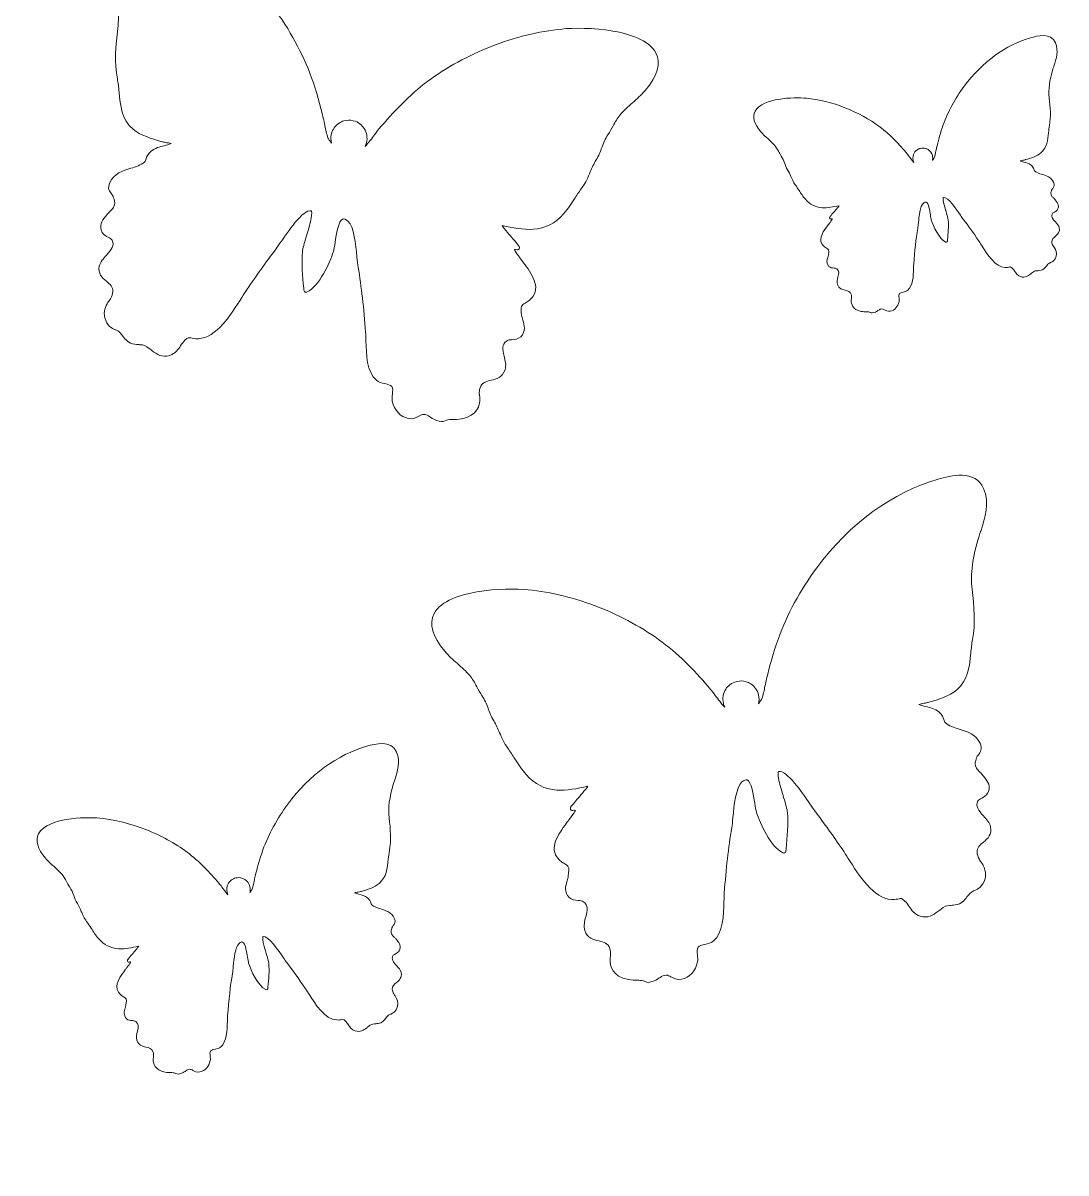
# Model space of a CAD drawing. Extents: x 245 to 764, y -945 to -55.
# Drawn here: x 626.4 to 698.2, y -745.4 to -666.3 of the extents above; entities that cross this region are included whole.
import ezdxf

# ---------------------------------------------------------------- set-up
doc = ezdxf.new("R2010")
doc.units = 0
doc.header["$MEASUREMENT"] = 0
doc.layers.add('Layer 1', color=7, linetype='Continuous', lineweight=0)

msp = doc.modelspace()

# ---------------------------------------------------------------- linework, layer by layer
at = {"layer": 'Layer 1'}
for points, knots in [([(632.82, -55.415), (632.82, -55.415), (373.36, -55.415), (373.36, -55.415), (373.36, -55.415), (244.72, -238.015), (244.72, -238.015), (244.72, -238.015), (244.72, -944.585), (244.72, -944.585), (244.72, -944.585), (764.28, -944.585), (764.28, -944.585), (764.28, -944.585), (764.28, -238.175), (764.28, -238.175), (764.28, -238.175), (632.82, -55.415), (632.82, -55.415)], [0, 0, 0, 0, 1, 1, 1, 2, 2, 2, 3, 3, 3, 4, 4, 4, 5, 5, 5, 6, 6, 6, 6]), ([(660.152, -681.13), (660.354, -681.365), (660.514, -681.55), (660.582, -681.652), (660.625, -681.716), (660.611, -681.808), (660.539, -681.855), (660.509, -681.875), (660.472, -681.881), (660.437, -681.875), (660.336, -681.858), (660.283, -681.861), (660.259, -681.866), (660.27, -681.936), (660.367, -682.089), (660.544, -682.319), (660.572, -682.355), (660.597, -682.388), (660.617, -682.415), (660.666, -682.483), (660.726, -682.561), (660.789, -682.643), (661.296, -683.308), (662.063, -684.312), (661.544, -685.06), (661.352, -685.337), (661.154, -685.452), (660.994, -685.544), (660.756, -685.682), (660.647, -685.745), (660.749, -686.385), (660.766, -686.49), (660.798, -686.599), (660.831, -686.714), (660.932, -687.063), (661.058, -687.496), (660.686, -687.859), (660.501, -688.039), (660.275, -688.052), (660.076, -688.064), (659.925, -688.074), (659.794, -688.082), (659.698, -688.156), (659.363, -688.417), (659.421, -688.72), (659.543, -689.191), (659.622, -689.498), (659.704, -689.815), (659.606, -690.129), (659.438, -690.666), (659.015, -690.766), (658.641, -690.854), (658.301, -690.934), (658.007, -691.003), (657.885, -691.379), (657.841, -691.515), (657.825, -691.662), (657.831, -691.815), (657.831, -691.815), (657.831, -691.815), (657.831, -691.815), (657.833, -691.823), (657.864, -691.945), (657.869, -692.122), (657.88, -692.553), (657.732, -693.31), (656.606, -693.51), (656.4, -693.547), (656.163, -693.565), (655.887, -693.56), (655.743, -693.557), (655.599, -693.586), (655.467, -693.646), (655.467, -693.646), (655.467, -693.647), (655.466, -693.646), (655.285, -693.729), (655.2, -693.734), (654.836, -693.596), (654.649, -693.525), (654.526, -693.438), (654.427, -693.368), (654.293, -693.273), (654.205, -693.21), (654.004, -693.207), (653.894, -693.205), (653.794, -693.26), (653.677, -693.325), (653.5, -693.424), (653.278, -693.547), (652.957, -693.484), (652.403, -693.377), (651.978, -692.919), (651.846, -692.287), (651.814, -692.131), (651.833, -691.968), (651.852, -691.811), (651.876, -691.606), (651.899, -691.413), (651.801, -691.278), (651.729, -691.18), (651.53, -691.134), (651.337, -691.089), (651.123, -691.039), (650.901, -690.988), (650.745, -690.853), (650.082, -690.276), (650.052, -689.091), (650.027, -688.138), (650.022, -687.929), (650.017, -687.733), (650.005, -687.565), (649.887, -685.889), (649.719, -684.422), (649.492, -683.078), (649.46, -682.894), (649.437, -682.646), (649.41, -682.36), (649.332, -681.532), (649.215, -680.283), (648.787, -679.91), (648.642, -679.784), (648.523, -679.736), (648.436, -679.768), (648.134, -679.879), (647.992, -680.807), (647.907, -681.361), (647.866, -681.629), (647.83, -681.86), (647.785, -682.005), (647.552, -682.75), (646.801, -684.411), (645.967, -684.79), (645.911, -684.816), (645.843, -684.803), (645.799, -684.755), (645.778, -684.731), (645.765, -684.7), (645.762, -684.667), (645.762, -684.667), (645.747, -684.513), (645.747, -684.513), (645.67, -683.715), (645.582, -682.81), (645.656, -682.005), (645.676, -681.797), (645.788, -681.424), (645.918, -680.992), (646.034, -680.606), (646.165, -680.169), (646.239, -679.814), (646.34, -679.328), (646.283, -679.218), (646.271, -679.2), (646.27, -679.2), (646.269, -679.199), (646.267, -679.198), (645.721, -679.048), (644.593, -680.714), (644.11, -681.427), (643.972, -681.631), (643.862, -681.793), (643.781, -681.9), (643.129, -682.759), (642.479, -683.665), (641.849, -684.593), (641.737, -684.757), (641.611, -684.957), (641.478, -685.169), (640.741, -686.339), (639.732, -687.941), (638.485, -687.999), (638.232, -688.011), (638.081, -687.974), (637.97, -687.947), (637.823, -687.911), (637.788, -687.903), (637.564, -688.109), (637.452, -688.212), (637.365, -688.343), (637.272, -688.482), (637.102, -688.737), (636.909, -689.026), (636.528, -689.144), (635.976, -689.316), (635.652, -689.076), (635.308, -688.822), (635.265, -688.791), (635.22, -688.758), (635.174, -688.725), (634.767, -688.433), (634.757, -688.432), (634.485, -688.41), (634.391, -688.403), (634.274, -688.394), (634.108, -688.372), (633.667, -688.313), (633.47, -688.052), (633.296, -687.82), (633.169, -687.652), (633.055, -687.5), (632.854, -687.412), (632.854, -687.412), (632.854, -687.412), (632.853, -687.412), (632.825, -687.399), (632.793, -687.388), (632.759, -687.378), (632.759, -687.378), (632.759, -687.378), (632.758, -687.378), (632.526, -687.29), (632.219, -687.128), (632.052, -686.559), (631.934, -686.156), (632.112, -685.752), (632.265, -685.502), (632.336, -685.419), (632.395, -685.336), (632.444, -685.253), (632.444, -685.253), (632.444, -685.253), (632.444, -685.253), (632.544, -685.083), (632.598, -684.916), (632.604, -684.75), (632.617, -684.428), (632.406, -684.251), (632.161, -684.045), (631.875, -683.803), (631.55, -683.529), (631.67, -682.999), (631.734, -682.717), (631.951, -682.479), (632.161, -682.249), (632.522, -681.852), (632.729, -681.585), (632.55, -681.22), (632.511, -681.141), (632.399, -681.081), (632.28, -681.017), (632.134, -680.938), (631.968, -680.848), (631.879, -680.686), (631.613, -680.202), (631.856, -679.896), (632.092, -679.599), (632.125, -679.556), (632.161, -679.511), (632.197, -679.464), (632.258, -679.384), (632.331, -679.312), (632.402, -679.243), (632.496, -679.151), (632.585, -679.064), (632.638, -678.966), (632.783, -678.698), (632.745, -678.59), (632.688, -678.426), (632.671, -678.376), (632.652, -678.321), (632.637, -678.258), (632.617, -678.177), (632.566, -678.111), (632.507, -678.036), (632.375, -677.869), (632.211, -677.66), (632.399, -677.242), (632.674, -676.632), (633.289, -676.441), (633.832, -676.274), (634.199, -676.161), (634.545, -676.054), (634.778, -675.84), (634.842, -675.782), (634.86, -675.72), (634.888, -675.626), (634.932, -675.48), (634.986, -675.297), (635.232, -675.097), (635.507, -674.874), (635.828, -674.794), (636.138, -674.717), (636.305, -674.676), (636.466, -674.636), (636.614, -674.576), (636.499, -674.54), (636.357, -674.515), (636.24, -674.495), (636.135, -674.477), (636.036, -674.459), (635.958, -674.436), (635.958, -674.436), (635.909, -674.421), (635.909, -674.421), (635.286, -674.239), (634.511, -674.012), (634.001, -673.582), (633.212, -672.916), (633.12, -671.957), (633.032, -671.03), (633.001, -670.708), (632.972, -670.403), (632.915, -670.112), (632.702, -669.029), (632.802, -667.809), (632.942, -666.652), (633.068, -665.61), (632.916, -664.451), (632.465, -663.007), (632.428, -662.887), (632.388, -662.765), (632.35, -662.646), (632.043, -661.706), (631.726, -660.732), (632.155, -659.72), (632.723, -658.38), (634.451, -658.854), (635.282, -659.082), (638.355, -659.926), (641.403, -662.152), (643.644, -665.188), (644.788, -666.737), (645.675, -668.369), (646.282, -670.04), (646.629, -670.994), (646.887, -671.981), (647.095, -672.821), (647.136, -672.987), (647.171, -673.16), (647.204, -673.329), (647.261, -673.618), (647.32, -673.916), (647.415, -674.183), (647.445, -674.238), (647.551, -674.395), (647.658, -674.541), (647.602, -674.341), (647.595, -674.125), (647.649, -673.91), (647.728, -673.588), (647.925, -673.327), (648.183, -673.161), (648.283, -673.096), (648.392, -673.046), (648.507, -673.012), (648.711, -672.952), (648.934, -672.943), (649.156, -672.998), (649.328, -673.04), (649.483, -673.117), (649.616, -673.218), (649.731, -673.306), (649.828, -673.413), (649.905, -673.532), (650.084, -673.81), (650.153, -674.159), (650.068, -674.505), (650.045, -674.599), (650.012, -674.688), (649.969, -674.771), (650.209, -674.527), (650.447, -674.201), (650.622, -673.961), (650.738, -673.802), (650.839, -673.664), (650.924, -673.565), (651.91, -672.424), (652.999, -671.235), (654.281, -670.285), (655.567, -669.333), (657.082, -668.503), (658.66, -667.884), (660.256, -667.26), (661.932, -666.846), (663.507, -666.688), (664.295, -666.61), (665.693, -666.6), (667.037, -666.831), (668.121, -667.017), (669.512, -667.428), (669.985, -668.327), (670.356, -669.034), (670.109, -669.907), (669.25, -670.921), (668.986, -671.232), (668.676, -671.505), (668.377, -671.768), (668.083, -672.028), (667.778, -672.297), (667.528, -672.595), (667.335, -672.823), (667.195, -673.083), (667.046, -673.358), (666.937, -673.559), (666.825, -673.766), (666.69, -673.961), (666.497, -674.242), (666.388, -674.531), (666.272, -674.837), (666.167, -675.117), (666.058, -675.406), (665.879, -675.697), (665.711, -675.97), (665.591, -676.252), (665.474, -676.526), (665.324, -676.877), (665.17, -677.241), (664.913, -677.588), (664.737, -677.826), (664.579, -678.073), (664.426, -678.31), (664.193, -678.675), (663.951, -679.053), (663.64, -679.405), (663.054, -680.073), (662.386, -680.41), (661.539, -680.467), (660.868, -680.512), (660.13, -680.37), (659.403, -680.211), (659.586, -680.475), (659.95, -680.897), (660.152, -681.13)], [0, 0, 0, 0, 1, 1, 1, 2, 2, 2, 3, 3, 3, 4, 4, 4, 5, 5, 5, 6, 6, 6, 7, 7, 7, 8, 8, 8, 9, 9, 9, 10, 10, 10, 11, 11, 11, 12, 12, 12, 13, 13, 13, 14, 14, 14, 15, 15, 15, 16, 16, 16, 17, 17, 17, 18, 18, 18, 19, 19, 19, 20, 20, 20, 21, 21, 21, 22, 22, 22, 23, 23, 23, 24, 24, 24, 25, 25, 25, 26, 26, 26, 27, 27, 27, 28, 28, 28, 29, 29, 29, 30, 30, 30, 31, 31, 31, 32, 32, 32, 33, 33, 33, 34, 34, 34, 35, 35, 35, 36, 36, 36, 37, 37, 37, 38, 38, 38, 39, 39, 39, 40, 40, 40, 41, 41, 41, 42, 42, 42, 43, 43, 43, 44, 44, 44, 45, 45, 45, 46, 46, 46, 47, 47, 47, 48, 48, 48, 49, 49, 49, 50, 50, 50, 51, 51, 51, 52, 52, 52, 53, 53, 53, 54, 54, 54, 55, 55, 55, 56, 56, 56, 57, 57, 57, 58, 58, 58, 59, 59, 59, 60, 60, 60, 61, 61, 61, 62, 62, 62, 63, 63, 63, 64, 64, 64, 65, 65, 65, 66, 66, 66, 67, 67, 67, 68, 68, 68, 69, 69, 69, 70, 70, 70, 71, 71, 71, 72, 72, 72, 73, 73, 73, 74, 74, 74, 75, 75, 75, 76, 76, 76, 77, 77, 77, 78, 78, 78, 79, 79, 79, 80, 80, 80, 81, 81, 81, 82, 82, 82, 83, 83, 83, 84, 84, 84, 85, 85, 85, 86, 86, 86, 87, 87, 87, 88, 88, 88, 89, 89, 89, 90, 90, 90, 91, 91, 91, 92, 92, 92, 93, 93, 93, 94, 94, 94, 95, 95, 95, 96, 96, 96, 97, 97, 97, 98, 98, 98, 99, 99, 99, 100, 100, 100, 101, 101, 101, 102, 102, 102, 103, 103, 103, 104, 104, 104, 105, 105, 105, 106, 106, 106, 107, 107, 107, 108, 108, 108, 109, 109, 109, 110, 110, 110, 111, 111, 111, 112, 112, 112, 113, 113, 113, 114, 114, 114, 115, 115, 115, 116, 116, 116, 117, 117, 117, 118, 118, 118, 119, 119, 119, 120, 120, 120, 121, 121, 121, 122, 122, 122, 123, 123, 123, 124, 124, 124, 125, 125, 125, 126, 126, 126, 127, 127, 127, 128, 128, 128, 129, 129, 129, 130, 130, 130, 131, 131, 131, 132, 132, 132, 133, 133, 133, 134, 134, 134, 135, 135, 135, 136, 136, 136, 137, 137, 137, 138, 138, 138, 139, 139, 139, 140, 140, 140, 141, 141, 141, 141]), ([(697.497, -680.94), (697.364, -681.052), (697.248, -681.149), (697.255, -681.325), (697.259, -681.416), (697.288, -681.508), (697.343, -681.6), (697.343, -681.6), (697.343, -681.6), (697.343, -681.6), (697.369, -681.646), (697.402, -681.691), (697.441, -681.736), (697.524, -681.873), (697.622, -682.094), (697.557, -682.314), (697.466, -682.626), (697.298, -682.714), (697.171, -682.762), (697.171, -682.762), (697.171, -682.762), (697.17, -682.762), (697.152, -682.768), (697.135, -682.774), (697.119, -682.781), (697.119, -682.781), (697.119, -682.781), (697.119, -682.781), (697.009, -682.829), (696.947, -682.912), (696.877, -683.004), (696.782, -683.13), (696.674, -683.274), (696.433, -683.305), (696.342, -683.318), (696.278, -683.323), (696.227, -683.327), (696.078, -683.339), (696.073, -683.339), (695.85, -683.498), (695.825, -683.516), (695.801, -683.534), (695.777, -683.552), (695.589, -683.69), (695.412, -683.822), (695.11, -683.728), (694.902, -683.663), (694.796, -683.505), (694.703, -683.366), (694.653, -683.29), (694.604, -683.218), (694.543, -683.162), (694.421, -683.049), (694.402, -683.054), (694.322, -683.073), (694.261, -683.088), (694.178, -683.108), (694.04, -683.102), (693.358, -683.07), (692.806, -682.194), (692.404, -681.554), (692.331, -681.438), (692.262, -681.329), (692.201, -681.239), (691.856, -680.732), (691.501, -680.237), (691.144, -679.767), (691.1, -679.709), (691.04, -679.62), (690.965, -679.508), (690.701, -679.119), (690.084, -678.208), (689.785, -678.29), (689.784, -678.29), (689.784, -678.291), (689.783, -678.291), (689.776, -678.301), (689.745, -678.361), (689.801, -678.626), (689.841, -678.821), (689.913, -679.06), (689.976, -679.271), (690.047, -679.507), (690.108, -679.71), (690.119, -679.824), (690.159, -680.265), (690.112, -680.759), (690.069, -681.196), (690.069, -681.196), (690.061, -681.28), (690.061, -681.28), (690.06, -681.298), (690.053, -681.315), (690.041, -681.328), (690.017, -681.354), (689.98, -681.361), (689.949, -681.347), (689.493, -681.14), (689.082, -680.232), (688.955, -679.824), (688.93, -679.745), (688.911, -679.619), (688.888, -679.472), (688.842, -679.169), (688.765, -678.662), (688.6, -678.602), (688.552, -678.584), (688.487, -678.61), (688.408, -678.679), (688.173, -678.883), (688.109, -679.566), (688.067, -680.019), (688.052, -680.175), (688.039, -680.311), (688.022, -680.411), (687.898, -681.146), (687.806, -681.948), (687.741, -682.864), (687.735, -682.956), (687.732, -683.063), (687.729, -683.178), (687.716, -683.698), (687.699, -684.347), (687.337, -684.662), (687.252, -684.736), (687.13, -684.764), (687.013, -684.791), (686.908, -684.816), (686.799, -684.841), (686.759, -684.894), (686.706, -684.968), (686.718, -685.074), (686.732, -685.186), (686.742, -685.272), (686.753, -685.361), (686.735, -685.446), (686.663, -685.792), (686.43, -686.042), (686.128, -686.101), (685.952, -686.135), (685.831, -686.068), (685.734, -686.014), (685.67, -685.978), (685.615, -685.948), (685.555, -685.949), (685.445, -685.951), (685.397, -685.985), (685.324, -686.037), (685.27, -686.075), (685.202, -686.123), (685.1, -686.162), (684.901, -686.237), (684.855, -686.234), (684.756, -686.189), (684.755, -686.189), (684.755, -686.189), (684.755, -686.189), (684.683, -686.156), (684.604, -686.141), (684.525, -686.142), (684.374, -686.145), (684.245, -686.135), (684.133, -686.115), (683.517, -686.005), (683.436, -685.592), (683.442, -685.356), (683.445, -685.259), (683.462, -685.192), (683.463, -685.188), (683.463, -685.188), (683.463, -685.188), (683.463, -685.188), (683.466, -685.104), (683.457, -685.024), (683.433, -684.95), (683.367, -684.744), (683.206, -684.706), (683.02, -684.663), (682.815, -684.614), (682.584, -684.56), (682.492, -684.266), (682.439, -684.094), (682.483, -683.921), (682.527, -683.753), (682.593, -683.496), (682.625, -683.331), (682.442, -683.188), (682.39, -683.147), (682.318, -683.143), (682.235, -683.137), (682.126, -683.131), (682.003, -683.123), (681.902, -683.025), (681.698, -682.827), (681.767, -682.59), (681.822, -682.399), (681.841, -682.336), (681.858, -682.277), (681.867, -682.219), (681.923, -681.87), (681.864, -681.835), (681.733, -681.76), (681.646, -681.709), (681.538, -681.646), (681.433, -681.495), (681.149, -681.086), (681.568, -680.537), (681.846, -680.173), (681.88, -680.129), (681.912, -680.086), (681.94, -680.049), (681.951, -680.034), (681.964, -680.016), (681.979, -679.996), (682.076, -679.87), (682.129, -679.787), (682.135, -679.748), (682.122, -679.746), (682.093, -679.744), (682.038, -679.753), (682.019, -679.757), (681.998, -679.754), (681.982, -679.743), (681.943, -679.717), (681.935, -679.667), (681.959, -679.631), (681.996, -679.576), (682.083, -679.474), (682.194, -679.346), (682.304, -679.219), (682.503, -678.988), (682.603, -678.844), (682.206, -678.931), (681.802, -679.008), (681.435, -678.984), (680.972, -678.952), (680.607, -678.768), (680.286, -678.403), (680.117, -678.21), (679.985, -678.004), (679.857, -677.804), (679.773, -677.674), (679.687, -677.54), (679.591, -677.41), (679.45, -677.22), (679.366, -677.021), (679.284, -676.829), (679.22, -676.679), (679.155, -676.525), (679.062, -676.375), (678.964, -676.217), (678.905, -676.058), (678.847, -675.906), (678.784, -675.738), (678.725, -675.58), (678.619, -675.427), (678.545, -675.32), (678.484, -675.207), (678.425, -675.097), (678.343, -674.947), (678.266, -674.805), (678.161, -674.68), (678.024, -674.517), (677.858, -674.37), (677.697, -674.228), (677.533, -674.084), (677.364, -673.935), (677.22, -673.764), (676.75, -673.21), (676.615, -672.733), (676.818, -672.346), (677.076, -671.854), (677.837, -671.63), (678.429, -671.528), (679.164, -671.402), (679.928, -671.407), (680.359, -671.45), (681.221, -671.536), (682.137, -671.762), (683.009, -672.104), (683.873, -672.442), (684.701, -672.896), (685.404, -673.417), (686.105, -673.936), (686.7, -674.586), (687.239, -675.21), (687.285, -675.264), (687.341, -675.339), (687.404, -675.427), (687.5, -675.558), (687.63, -675.736), (687.761, -675.869), (687.738, -675.824), (687.72, -675.775), (687.707, -675.724), (687.661, -675.535), (687.698, -675.344), (687.796, -675.192), (687.838, -675.127), (687.891, -675.068), (687.954, -675.02), (688.027, -674.965), (688.111, -674.923), (688.206, -674.9), (688.327, -674.87), (688.449, -674.875), (688.561, -674.908), (688.624, -674.926), (688.683, -674.954), (688.738, -674.989), (688.879, -675.08), (688.987, -675.223), (689.03, -675.398), (689.059, -675.516), (689.055, -675.635), (689.025, -675.743), (689.083, -675.664), (689.141, -675.578), (689.158, -675.548), (689.209, -675.402), (689.242, -675.239), (689.273, -675.081), (689.291, -674.989), (689.31, -674.894), (689.332, -674.803), (689.446, -674.344), (689.587, -673.805), (689.777, -673.283), (690.109, -672.369), (690.594, -671.477), (691.219, -670.63), (692.445, -668.97), (694.111, -667.753), (695.791, -667.292), (696.245, -667.167), (697.19, -666.907), (697.501, -667.641), (697.735, -668.194), (697.562, -668.726), (697.395, -669.24), (697.373, -669.305), (697.351, -669.372), (697.331, -669.438), (697.085, -670.227), (697.002, -670.861), (697.071, -671.431), (697.147, -672.063), (697.202, -672.73), (697.085, -673.322), (697.054, -673.481), (697.038, -673.648), (697.021, -673.824), (696.973, -674.331), (696.923, -674.855), (696.492, -675.219), (696.212, -675.454), (695.789, -675.578), (695.448, -675.678), (695.448, -675.678), (695.422, -675.686), (695.422, -675.686), (695.379, -675.699), (695.325, -675.708), (695.267, -675.718), (695.203, -675.73), (695.126, -675.743), (695.063, -675.763), (695.144, -675.796), (695.232, -675.818), (695.323, -675.84), (695.493, -675.882), (695.668, -675.926), (695.818, -676.048), (695.953, -676.157), (695.982, -676.257), (696.007, -676.337), (696.022, -676.388), (696.032, -676.422), (696.067, -676.454), (696.194, -676.571), (696.383, -676.629), (696.584, -676.691), (696.881, -676.783), (697.217, -676.887), (697.367, -677.22), (697.47, -677.449), (697.38, -677.563), (697.309, -677.654), (697.276, -677.696), (697.248, -677.731), (697.237, -677.776), (697.229, -677.81), (697.219, -677.841), (697.209, -677.868), (697.178, -677.957), (697.158, -678.017), (697.237, -678.163), (697.266, -678.217), (697.314, -678.264), (697.366, -678.314), (697.404, -678.352), (697.445, -678.391), (697.478, -678.436), (697.498, -678.461), (697.517, -678.485), (697.535, -678.509), (697.664, -678.671), (697.797, -678.839), (697.652, -679.103), (697.603, -679.192), (697.512, -679.241), (697.432, -679.284), (697.367, -679.319), (697.306, -679.352), (697.285, -679.395), (697.187, -679.595), (697.3, -679.741), (697.498, -679.958), (697.613, -680.084), (697.731, -680.214), (697.766, -680.368), (697.832, -680.658), (697.654, -680.807), (697.497, -680.94)], [0, 0, 0, 0, 1, 1, 1, 2, 2, 2, 3, 3, 3, 4, 4, 4, 5, 5, 5, 6, 6, 6, 7, 7, 7, 8, 8, 8, 9, 9, 9, 10, 10, 10, 11, 11, 11, 12, 12, 12, 13, 13, 13, 14, 14, 14, 15, 15, 15, 16, 16, 16, 17, 17, 17, 18, 18, 18, 19, 19, 19, 20, 20, 20, 21, 21, 21, 22, 22, 22, 23, 23, 23, 24, 24, 24, 25, 25, 25, 26, 26, 26, 27, 27, 27, 28, 28, 28, 29, 29, 29, 30, 30, 30, 31, 31, 31, 32, 32, 32, 33, 33, 33, 34, 34, 34, 35, 35, 35, 36, 36, 36, 37, 37, 37, 38, 38, 38, 39, 39, 39, 40, 40, 40, 41, 41, 41, 42, 42, 42, 43, 43, 43, 44, 44, 44, 45, 45, 45, 46, 46, 46, 47, 47, 47, 48, 48, 48, 49, 49, 49, 50, 50, 50, 51, 51, 51, 52, 52, 52, 53, 53, 53, 54, 54, 54, 55, 55, 55, 56, 56, 56, 57, 57, 57, 58, 58, 58, 59, 59, 59, 60, 60, 60, 61, 61, 61, 62, 62, 62, 63, 63, 63, 64, 64, 64, 65, 65, 65, 66, 66, 66, 67, 67, 67, 68, 68, 68, 69, 69, 69, 70, 70, 70, 71, 71, 71, 72, 72, 72, 73, 73, 73, 74, 74, 74, 75, 75, 75, 76, 76, 76, 77, 77, 77, 78, 78, 78, 79, 79, 79, 80, 80, 80, 81, 81, 81, 82, 82, 82, 83, 83, 83, 84, 84, 84, 85, 85, 85, 86, 86, 86, 87, 87, 87, 88, 88, 88, 89, 89, 89, 90, 90, 90, 91, 91, 91, 92, 92, 92, 93, 93, 93, 94, 94, 94, 95, 95, 95, 96, 96, 96, 97, 97, 97, 98, 98, 98, 99, 99, 99, 100, 100, 100, 101, 101, 101, 102, 102, 102, 103, 103, 103, 104, 104, 104, 105, 105, 105, 106, 106, 106, 107, 107, 107, 108, 108, 108, 109, 109, 109, 110, 110, 110, 111, 111, 111, 112, 112, 112, 113, 113, 113, 114, 114, 114, 115, 115, 115, 116, 116, 116, 117, 117, 117, 118, 118, 118, 119, 119, 119, 120, 120, 120, 121, 121, 121, 122, 122, 122, 123, 123, 123, 124, 124, 124, 125, 125, 125, 126, 126, 126, 127, 127, 127, 128, 128, 128, 129, 129, 129, 130, 130, 130, 131, 131, 131, 132, 132, 132, 133, 133, 133, 134, 134, 134, 135, 135, 135, 136, 136, 136, 137, 137, 137, 138, 138, 138, 139, 139, 139, 140, 140, 140, 141, 141, 141, 141]), ([(692.544, -722.629), (692.3, -722.835), (692.089, -723.012), (692.102, -723.334), (692.108, -723.499), (692.162, -723.667), (692.261, -723.837), (692.261, -723.837), (692.262, -723.837), (692.262, -723.837), (692.31, -723.92), (692.37, -724.003), (692.441, -724.086), (692.594, -724.336), (692.772, -724.74), (692.654, -725.143), (692.487, -725.712), (692.18, -725.874), (691.948, -725.962), (691.947, -725.962), (691.947, -725.962), (691.947, -725.962), (691.913, -725.972), (691.881, -725.983), (691.852, -725.996), (691.852, -725.996), (691.852, -725.996), (691.852, -725.996), (691.651, -726.084), (691.537, -726.236), (691.41, -726.404), (691.236, -726.635), (691.039, -726.897), (690.598, -726.956), (690.432, -726.978), (690.315, -726.987), (690.22, -726.994), (689.949, -727.016), (689.939, -727.017), (689.531, -727.309), (689.485, -727.341), (689.441, -727.375), (689.398, -727.406), (689.054, -727.66), (688.73, -727.9), (688.177, -727.728), (687.797, -727.61), (687.604, -727.321), (687.434, -727.066), (687.341, -726.927), (687.254, -726.796), (687.141, -726.693), (686.917, -726.486), (686.883, -726.495), (686.736, -726.531), (686.625, -726.558), (686.474, -726.595), (686.221, -726.583), (684.973, -726.525), (683.964, -724.923), (683.228, -723.753), (683.094, -723.541), (682.969, -723.341), (682.857, -723.176), (682.227, -722.249), (681.577, -721.343), (680.925, -720.484), (680.843, -720.377), (680.734, -720.215), (680.596, -720.011), (680.113, -719.298), (678.985, -717.632), (678.438, -717.782), (678.437, -717.783), (678.436, -717.784), (678.435, -717.784), (678.423, -717.802), (678.366, -717.912), (678.467, -718.398), (678.54, -718.753), (678.672, -719.19), (678.788, -719.576), (678.918, -720.008), (679.03, -720.38), (679.049, -720.589), (679.123, -721.394), (679.036, -722.299), (678.959, -723.097), (678.959, -723.097), (678.944, -723.251), (678.944, -723.251), (678.94, -723.284), (678.928, -723.315), (678.907, -723.339), (678.863, -723.387), (678.795, -723.4), (678.739, -723.374), (677.904, -722.995), (677.153, -721.334), (676.92, -720.589), (676.875, -720.444), (676.84, -720.213), (676.799, -719.945), (676.714, -719.39), (676.572, -718.463), (676.27, -718.352), (676.183, -718.32), (676.064, -718.368), (675.919, -718.494), (675.491, -718.867), (675.373, -720.116), (675.296, -720.944), (675.268, -721.23), (675.245, -721.478), (675.214, -721.662), (674.987, -723.006), (674.819, -724.473), (674.701, -726.149), (674.689, -726.317), (674.684, -726.513), (674.679, -726.722), (674.654, -727.674), (674.624, -728.86), (673.961, -729.437), (673.805, -729.572), (673.583, -729.623), (673.369, -729.673), (673.176, -729.718), (672.977, -729.764), (672.905, -729.862), (672.807, -729.997), (672.829, -730.19), (672.854, -730.395), (672.872, -730.552), (672.892, -730.715), (672.859, -730.871), (672.728, -731.503), (672.303, -731.961), (671.749, -732.068), (671.427, -732.131), (671.206, -732.008), (671.028, -731.909), (670.912, -731.844), (670.812, -731.789), (670.702, -731.791), (670.501, -731.794), (670.412, -731.857), (670.278, -731.952), (670.18, -732.022), (670.056, -732.109), (669.869, -732.18), (669.506, -732.318), (669.421, -732.312), (669.24, -732.23), (669.239, -732.23), (669.239, -732.23), (669.238, -732.229), (669.106, -732.17), (668.963, -732.141), (668.818, -732.144), (668.543, -732.149), (668.306, -732.131), (668.1, -732.094), (666.974, -731.893), (666.826, -731.137), (666.837, -730.706), (666.842, -730.529), (666.873, -730.407), (666.875, -730.399), (666.875, -730.399), (666.875, -730.399), (666.875, -730.399), (666.881, -730.246), (666.864, -730.099), (666.821, -729.963), (666.699, -729.587), (666.405, -729.518), (666.065, -729.438), (665.691, -729.35), (665.267, -729.25), (665.1, -728.712), (665.002, -728.399), (665.084, -728.081), (665.163, -727.775), (665.285, -727.304), (665.342, -727.001), (665.007, -726.74), (664.912, -726.666), (664.781, -726.658), (664.63, -726.648), (664.431, -726.636), (664.205, -726.622), (664.02, -726.443), (663.648, -726.08), (663.774, -725.647), (663.875, -725.298), (663.908, -725.183), (663.94, -725.074), (663.956, -724.969), (664.059, -724.329), (663.95, -724.266), (663.712, -724.128), (663.552, -724.036), (663.354, -723.921), (663.162, -723.644), (662.643, -722.896), (663.41, -721.892), (663.917, -721.227), (663.98, -721.145), (664.039, -721.067), (664.089, -720.999), (664.109, -720.972), (664.134, -720.939), (664.162, -720.903), (664.339, -720.672), (664.435, -720.52), (664.447, -720.449), (664.423, -720.445), (664.37, -720.442), (664.269, -720.459), (664.233, -720.465), (664.196, -720.459), (664.166, -720.439), (664.095, -720.391), (664.08, -720.3), (664.124, -720.236), (664.192, -720.134), (664.352, -719.949), (664.554, -719.714), (664.756, -719.48), (665.12, -719.059), (665.302, -718.795), (664.576, -718.954), (663.838, -719.096), (663.166, -719.051), (662.32, -718.994), (661.652, -718.657), (661.065, -717.989), (660.755, -717.636), (660.513, -717.259), (660.279, -716.894), (660.127, -716.656), (659.969, -716.409), (659.792, -716.172), (659.536, -715.824), (659.381, -715.461), (659.231, -715.11), (659.115, -714.836), (658.995, -714.554), (658.827, -714.281), (658.647, -713.99), (658.538, -713.701), (658.433, -713.421), (658.318, -713.115), (658.209, -712.826), (658.016, -712.545), (657.881, -712.35), (657.769, -712.143), (657.66, -711.942), (657.511, -711.667), (657.37, -711.407), (657.178, -711.179), (656.928, -710.88), (656.623, -710.612), (656.329, -710.352), (656.03, -710.089), (655.72, -709.816), (655.456, -709.505), (654.597, -708.491), (654.35, -707.618), (654.721, -706.911), (655.194, -706.011), (656.585, -705.601), (657.668, -705.415), (659.013, -705.184), (660.411, -705.194), (661.199, -705.272), (662.774, -705.429), (664.45, -705.843), (666.046, -706.468), (667.624, -707.087), (669.139, -707.917), (670.425, -708.869), (671.707, -709.819), (672.796, -711.007), (673.782, -712.149), (673.867, -712.248), (673.967, -712.385), (674.084, -712.545), (674.259, -712.785), (674.497, -713.111), (674.737, -713.354), (674.694, -713.271), (674.661, -713.183), (674.638, -713.089), (674.553, -712.742), (674.622, -712.394), (674.801, -712.116), (674.878, -711.997), (674.975, -711.89), (675.09, -711.802), (675.222, -711.701), (675.377, -711.624), (675.55, -711.582), (675.772, -711.527), (675.995, -711.536), (676.199, -711.596), (676.314, -711.63), (676.423, -711.68), (676.523, -711.744), (676.781, -711.911), (676.978, -712.172), (677.057, -712.493), (677.11, -712.709), (677.104, -712.925), (677.048, -713.124), (677.155, -712.979), (677.26, -712.821), (677.291, -712.767), (677.386, -712.5), (677.445, -712.202), (677.502, -711.913), (677.535, -711.744), (677.57, -711.571), (677.611, -711.404), (677.818, -710.565), (678.077, -709.578), (678.424, -708.624), (679.031, -706.953), (679.918, -705.321), (681.062, -703.772), (683.303, -700.736), (686.351, -698.51), (689.424, -697.666), (690.254, -697.438), (691.983, -696.963), (692.551, -698.304), (692.98, -699.316), (692.663, -700.289), (692.356, -701.23), (692.318, -701.349), (692.277, -701.471), (692.24, -701.591), (691.79, -703.035), (691.638, -704.194), (691.764, -705.236), (691.904, -706.393), (692.004, -707.612), (691.791, -708.696), (691.734, -708.987), (691.705, -709.292), (691.674, -709.614), (691.586, -710.541), (691.494, -711.5), (690.705, -712.165), (690.194, -712.596), (689.42, -712.823), (688.797, -713.005), (688.797, -713.005), (688.748, -713.02), (688.748, -713.02), (688.67, -713.043), (688.57, -713.06), (688.465, -713.079), (688.348, -713.099), (688.207, -713.124), (688.092, -713.16), (688.24, -713.22), (688.401, -713.26), (688.568, -713.301), (688.878, -713.378), (689.199, -713.458), (689.474, -713.681), (689.719, -713.881), (689.774, -714.063), (689.818, -714.21), (689.845, -714.303), (689.864, -714.365), (689.928, -714.424), (690.16, -714.638), (690.507, -714.745), (690.874, -714.858), (691.417, -715.025), (692.032, -715.216), (692.306, -715.826), (692.495, -716.244), (692.331, -716.452), (692.199, -716.619), (692.14, -716.695), (692.089, -716.76), (692.069, -716.842), (692.054, -716.905), (692.035, -716.96), (692.018, -717.01), (691.961, -717.174), (691.923, -717.282), (692.068, -717.55), (692.121, -717.648), (692.209, -717.735), (692.304, -717.826), (692.374, -717.896), (692.448, -717.968), (692.509, -718.048), (692.545, -718.095), (692.58, -718.14), (692.614, -718.183), (692.849, -718.479), (693.093, -718.786), (692.827, -719.27), (692.738, -719.432), (692.572, -719.521), (692.426, -719.601), (692.307, -719.665), (692.195, -719.725), (692.156, -719.804), (691.977, -720.169), (692.184, -720.436), (692.545, -720.833), (692.755, -721.063), (692.972, -721.301), (693.036, -721.583), (693.156, -722.113), (692.831, -722.387), (692.544, -722.629)], [0, 0, 0, 0, 1, 1, 1, 2, 2, 2, 3, 3, 3, 4, 4, 4, 5, 5, 5, 6, 6, 6, 7, 7, 7, 8, 8, 8, 9, 9, 9, 10, 10, 10, 11, 11, 11, 12, 12, 12, 13, 13, 13, 14, 14, 14, 15, 15, 15, 16, 16, 16, 17, 17, 17, 18, 18, 18, 19, 19, 19, 20, 20, 20, 21, 21, 21, 22, 22, 22, 23, 23, 23, 24, 24, 24, 25, 25, 25, 26, 26, 26, 27, 27, 27, 28, 28, 28, 29, 29, 29, 30, 30, 30, 31, 31, 31, 32, 32, 32, 33, 33, 33, 34, 34, 34, 35, 35, 35, 36, 36, 36, 37, 37, 37, 38, 38, 38, 39, 39, 39, 40, 40, 40, 41, 41, 41, 42, 42, 42, 43, 43, 43, 44, 44, 44, 45, 45, 45, 46, 46, 46, 47, 47, 47, 48, 48, 48, 49, 49, 49, 50, 50, 50, 51, 51, 51, 52, 52, 52, 53, 53, 53, 54, 54, 54, 55, 55, 55, 56, 56, 56, 57, 57, 57, 58, 58, 58, 59, 59, 59, 60, 60, 60, 61, 61, 61, 62, 62, 62, 63, 63, 63, 64, 64, 64, 65, 65, 65, 66, 66, 66, 67, 67, 67, 68, 68, 68, 69, 69, 69, 70, 70, 70, 71, 71, 71, 72, 72, 72, 73, 73, 73, 74, 74, 74, 75, 75, 75, 76, 76, 76, 77, 77, 77, 78, 78, 78, 79, 79, 79, 80, 80, 80, 81, 81, 81, 82, 82, 82, 83, 83, 83, 84, 84, 84, 85, 85, 85, 86, 86, 86, 87, 87, 87, 88, 88, 88, 89, 89, 89, 90, 90, 90, 91, 91, 91, 92, 92, 92, 93, 93, 93, 94, 94, 94, 95, 95, 95, 96, 96, 96, 97, 97, 97, 98, 98, 98, 99, 99, 99, 100, 100, 100, 101, 101, 101, 102, 102, 102, 103, 103, 103, 104, 104, 104, 105, 105, 105, 106, 106, 106, 107, 107, 107, 108, 108, 108, 109, 109, 109, 110, 110, 110, 111, 111, 111, 112, 112, 112, 113, 113, 113, 114, 114, 114, 115, 115, 115, 116, 116, 116, 117, 117, 117, 118, 118, 118, 119, 119, 119, 120, 120, 120, 121, 121, 121, 122, 122, 122, 123, 123, 123, 124, 124, 124, 125, 125, 125, 126, 126, 126, 127, 127, 127, 128, 128, 128, 129, 129, 129, 130, 130, 130, 131, 131, 131, 132, 132, 132, 133, 133, 133, 134, 134, 134, 135, 135, 135, 136, 136, 136, 137, 137, 137, 138, 138, 138, 139, 139, 139, 140, 140, 140, 141, 141, 141, 141]), ([(651.949, -733.086), (651.949, -733.086), (651.949, -733.086), (651.949, -733.086), (651.981, -733.14), (652.02, -733.194), (652.066, -733.248), (652.165, -733.411), (652.281, -733.674), (652.204, -733.937), (652.096, -734.308), (651.896, -734.413), (651.744, -734.47), (651.744, -734.47), (651.744, -734.47), (651.744, -734.47), (651.722, -734.477), (651.701, -734.484), (651.682, -734.493), (651.682, -734.493), (651.682, -734.493), (651.682, -734.493), (651.551, -734.55), (651.477, -734.649), (651.394, -734.759), (651.281, -734.909), (651.152, -735.08), (650.865, -735.118), (650.757, -735.132), (650.681, -735.138), (650.619, -735.143), (650.442, -735.157), (650.436, -735.158), (650.17, -735.348), (650.14, -735.369), (650.111, -735.391), (650.083, -735.411), (649.859, -735.577), (649.648, -735.733), (649.288, -735.621), (649.04, -735.544), (648.914, -735.356), (648.803, -735.19), (648.743, -735.099), (648.686, -735.014), (648.613, -734.947), (648.467, -734.812), (648.445, -734.818), (648.349, -734.841), (648.277, -734.859), (648.178, -734.883), (648.013, -734.875), (647.2, -734.837), (646.543, -733.793), (646.063, -733.031), (645.976, -732.893), (645.895, -732.763), (645.822, -732.656), (645.411, -732.051), (644.988, -731.461), (644.563, -730.901), (644.51, -730.832), (644.439, -730.726), (644.349, -730.593), (644.034, -730.129), (643.299, -729.043), (642.943, -729.141), (642.942, -729.142), (642.941, -729.142), (642.941, -729.143), (642.933, -729.154), (642.896, -729.226), (642.962, -729.542), (643.009, -729.774), (643.095, -730.059), (643.171, -730.31), (643.255, -730.591), (643.328, -730.834), (643.341, -730.97), (643.389, -731.495), (643.332, -732.084), (643.282, -732.604), (643.282, -732.604), (643.272, -732.705), (643.272, -732.705), (643.27, -732.726), (643.262, -732.746), (643.248, -732.761), (643.219, -732.793), (643.175, -732.801), (643.139, -732.784), (642.595, -732.537), (642.106, -731.455), (641.954, -730.97), (641.925, -730.875), (641.901, -730.725), (641.875, -730.55), (641.82, -730.189), (641.727, -729.585), (641.53, -729.513), (641.473, -729.492), (641.396, -729.523), (641.302, -729.605), (641.022, -729.848), (640.946, -730.662), (640.895, -731.201), (640.878, -731.388), (640.863, -731.549), (640.842, -731.669), (640.694, -732.544), (640.585, -733.501), (640.508, -734.592), (640.5, -734.702), (640.497, -734.83), (640.493, -734.966), (640.477, -735.586), (640.458, -736.359), (640.026, -736.735), (639.924, -736.823), (639.78, -736.856), (639.64, -736.888), (639.514, -736.917), (639.385, -736.947), (639.338, -737.011), (639.274, -737.099), (639.289, -737.225), (639.305, -737.358), (639.316, -737.461), (639.329, -737.567), (639.308, -737.669), (639.222, -738.08), (638.946, -738.379), (638.585, -738.449), (638.375, -738.49), (638.231, -738.41), (638.115, -738.345), (638.039, -738.303), (637.974, -738.267), (637.902, -738.268), (637.771, -738.27), (637.714, -738.311), (637.627, -738.373), (637.562, -738.419), (637.482, -738.476), (637.36, -738.522), (637.123, -738.612), (637.068, -738.608), (636.95, -738.554), (636.949, -738.555), (636.949, -738.554), (636.949, -738.554), (636.863, -738.515), (636.77, -738.496), (636.675, -738.498), (636.496, -738.502), (636.341, -738.49), (636.207, -738.466), (635.474, -738.335), (635.377, -737.842), (635.384, -737.561), (635.388, -737.446), (635.408, -737.366), (635.409, -737.362), (635.409, -737.362), (635.409, -737.361), (635.409, -737.361), (635.413, -737.261), (635.402, -737.166), (635.374, -737.077), (635.295, -736.832), (635.103, -736.787), (634.881, -736.735), (634.638, -736.678), (634.362, -736.613), (634.253, -736.262), (634.189, -736.058), (634.242, -735.851), (634.294, -735.652), (634.373, -735.345), (634.411, -735.148), (634.192, -734.978), (634.13, -734.929), (634.045, -734.924), (633.947, -734.918), (633.817, -734.91), (633.669, -734.901), (633.549, -734.784), (633.307, -734.547), (633.389, -734.265), (633.454, -734.038), (633.476, -733.963), (633.497, -733.892), (633.508, -733.824), (633.574, -733.407), (633.504, -733.366), (633.348, -733.276), (633.244, -733.216), (633.115, -733.141), (632.99, -732.96), (632.652, -732.473), (633.151, -731.819), (633.482, -731.386), (633.523, -731.332), (633.562, -731.281), (633.594, -731.237), (633.607, -731.219), (633.623, -731.198), (633.641, -731.175), (633.757, -731.024), (633.82, -730.925), (633.827, -730.879), (633.811, -730.876), (633.777, -730.874), (633.711, -730.885), (633.688, -730.889), (633.664, -730.885), (633.645, -730.872), (633.598, -730.841), (633.588, -730.782), (633.617, -730.74), (633.661, -730.673), (633.765, -730.553), (633.897, -730.4), (634.029, -730.248), (634.266, -729.973), (634.385, -729.801), (633.911, -729.905), (633.43, -729.997), (632.993, -729.968), (632.441, -729.931), (632.006, -729.711), (631.624, -729.276), (631.422, -729.046), (631.264, -728.801), (631.112, -728.563), (631.013, -728.408), (630.91, -728.247), (630.795, -728.092), (630.627, -727.866), (630.527, -727.629), (630.429, -727.4), (630.353, -727.222), (630.275, -727.038), (630.166, -726.86), (630.049, -726.671), (629.978, -726.482), (629.909, -726.3), (629.834, -726.101), (629.763, -725.912), (629.637, -725.729), (629.55, -725.602), (629.476, -725.467), (629.405, -725.336), (629.308, -725.157), (629.217, -724.988), (629.092, -724.839), (628.929, -724.645), (628.73, -724.47), (628.538, -724.301), (628.343, -724.129), (628.141, -723.951), (627.969, -723.748), (627.41, -723.088), (627.249, -722.519), (627.491, -722.058), (627.799, -721.473), (628.705, -721.205), (629.411, -721.084), (630.287, -720.933), (631.197, -720.94), (631.711, -720.991), (632.738, -721.093), (633.829, -721.363), (634.869, -721.77), (635.897, -722.173), (636.884, -722.714), (637.722, -723.334), (638.558, -723.953), (639.267, -724.727), (639.909, -725.471), (639.964, -725.535), (640.03, -725.625), (640.106, -725.729), (640.22, -725.885), (640.375, -726.098), (640.531, -726.256), (640.503, -726.203), (640.482, -726.145), (640.467, -726.083), (640.411, -725.858), (640.456, -725.631), (640.573, -725.45), (640.623, -725.372), (640.686, -725.302), (640.761, -725.245), (640.848, -725.179), (640.949, -725.129), (641.061, -725.101), (641.206, -725.066), (641.351, -725.072), (641.484, -725.111), (641.559, -725.133), (641.63, -725.166), (641.695, -725.208), (641.863, -725.316), (641.991, -725.486), (642.043, -725.696), (642.078, -725.836), (642.073, -725.977), (642.037, -726.107), (642.106, -726.012), (642.175, -725.909), (642.196, -725.874), (642.257, -725.699), (642.296, -725.505), (642.333, -725.317), (642.354, -725.208), (642.377, -725.094), (642.404, -724.986), (642.539, -724.439), (642.707, -723.796), (642.933, -723.175), (643.329, -722.086), (643.907, -721.023), (644.652, -720.013), (646.112, -718.035), (648.098, -716.585), (650.1, -716.035), (650.641, -715.886), (651.767, -715.578), (652.137, -716.451), (652.417, -717.111), (652.21, -717.745), (652.011, -718.357), (651.986, -718.435), (651.959, -718.514), (651.935, -718.593), (651.642, -719.533), (651.543, -720.288), (651.625, -720.967), (651.716, -721.721), (651.781, -722.516), (651.642, -723.221), (651.605, -723.411), (651.586, -723.61), (651.566, -723.82), (651.509, -724.424), (651.449, -725.048), (650.935, -725.482), (650.602, -725.762), (650.098, -725.91), (649.692, -726.029), (649.692, -726.029), (649.66, -726.038), (649.66, -726.038), (649.609, -726.053), (649.544, -726.065), (649.476, -726.077), (649.4, -726.09), (649.307, -726.106), (649.232, -726.13), (649.329, -726.169), (649.434, -726.195), (649.542, -726.222), (649.744, -726.272), (649.954, -726.324), (650.133, -726.469), (650.293, -726.6), (650.328, -726.719), (650.357, -726.814), (650.375, -726.875), (650.387, -726.915), (650.428, -726.953), (650.58, -727.093), (650.806, -727.162), (651.045, -727.236), (651.399, -727.345), (651.799, -727.469), (651.978, -727.867), (652.101, -728.139), (651.994, -728.275), (651.908, -728.384), (651.869, -728.433), (651.836, -728.476), (651.823, -728.529), (651.813, -728.57), (651.801, -728.606), (651.79, -728.638), (651.753, -728.745), (651.728, -728.815), (651.823, -728.99), (651.857, -729.054), (651.915, -729.11), (651.976, -729.17), (652.022, -729.215), (652.071, -729.262), (652.11, -729.315), (652.133, -729.345), (652.157, -729.374), (652.179, -729.402), (652.332, -729.595), (652.49, -729.795), (652.317, -730.11), (652.259, -730.216), (652.151, -730.274), (652.056, -730.326), (651.978, -730.368), (651.905, -730.407), (651.88, -730.458), (651.764, -730.697), (651.898, -730.87), (652.134, -731.129), (652.27, -731.279), (652.412, -731.434), (652.453, -731.617), (652.531, -731.963), (652.32, -732.141), (652.133, -732.299), (651.974, -732.433), (651.836, -732.549), (651.845, -732.759), (651.849, -732.866), (651.884, -732.976), (651.949, -733.086)], [0, 0, 0, 0, 1, 1, 1, 2, 2, 2, 3, 3, 3, 4, 4, 4, 5, 5, 5, 6, 6, 6, 7, 7, 7, 8, 8, 8, 9, 9, 9, 10, 10, 10, 11, 11, 11, 12, 12, 12, 13, 13, 13, 14, 14, 14, 15, 15, 15, 16, 16, 16, 17, 17, 17, 18, 18, 18, 19, 19, 19, 20, 20, 20, 21, 21, 21, 22, 22, 22, 23, 23, 23, 24, 24, 24, 25, 25, 25, 26, 26, 26, 27, 27, 27, 28, 28, 28, 29, 29, 29, 30, 30, 30, 31, 31, 31, 32, 32, 32, 33, 33, 33, 34, 34, 34, 35, 35, 35, 36, 36, 36, 37, 37, 37, 38, 38, 38, 39, 39, 39, 40, 40, 40, 41, 41, 41, 42, 42, 42, 43, 43, 43, 44, 44, 44, 45, 45, 45, 46, 46, 46, 47, 47, 47, 48, 48, 48, 49, 49, 49, 50, 50, 50, 51, 51, 51, 52, 52, 52, 53, 53, 53, 54, 54, 54, 55, 55, 55, 56, 56, 56, 57, 57, 57, 58, 58, 58, 59, 59, 59, 60, 60, 60, 61, 61, 61, 62, 62, 62, 63, 63, 63, 64, 64, 64, 65, 65, 65, 66, 66, 66, 67, 67, 67, 68, 68, 68, 69, 69, 69, 70, 70, 70, 71, 71, 71, 72, 72, 72, 73, 73, 73, 74, 74, 74, 75, 75, 75, 76, 76, 76, 77, 77, 77, 78, 78, 78, 79, 79, 79, 80, 80, 80, 81, 81, 81, 82, 82, 82, 83, 83, 83, 84, 84, 84, 85, 85, 85, 86, 86, 86, 87, 87, 87, 88, 88, 88, 89, 89, 89, 90, 90, 90, 91, 91, 91, 92, 92, 92, 93, 93, 93, 94, 94, 94, 95, 95, 95, 96, 96, 96, 97, 97, 97, 98, 98, 98, 99, 99, 99, 100, 100, 100, 101, 101, 101, 102, 102, 102, 103, 103, 103, 104, 104, 104, 105, 105, 105, 106, 106, 106, 107, 107, 107, 108, 108, 108, 109, 109, 109, 110, 110, 110, 111, 111, 111, 112, 112, 112, 113, 113, 113, 114, 114, 114, 115, 115, 115, 116, 116, 116, 117, 117, 117, 118, 118, 118, 119, 119, 119, 120, 120, 120, 121, 121, 121, 122, 122, 122, 123, 123, 123, 124, 124, 124, 125, 125, 125, 126, 126, 126, 127, 127, 127, 128, 128, 128, 129, 129, 129, 130, 130, 130, 131, 131, 131, 132, 132, 132, 133, 133, 133, 134, 134, 134, 135, 135, 135, 136, 136, 136, 137, 137, 137, 138, 138, 138, 139, 139, 139, 140, 140, 140, 141, 141, 141, 141])]:
    msp.add_open_spline(points, degree=3, knots=knots, dxfattribs=at)

doc.saveas('drawing.dxf')
